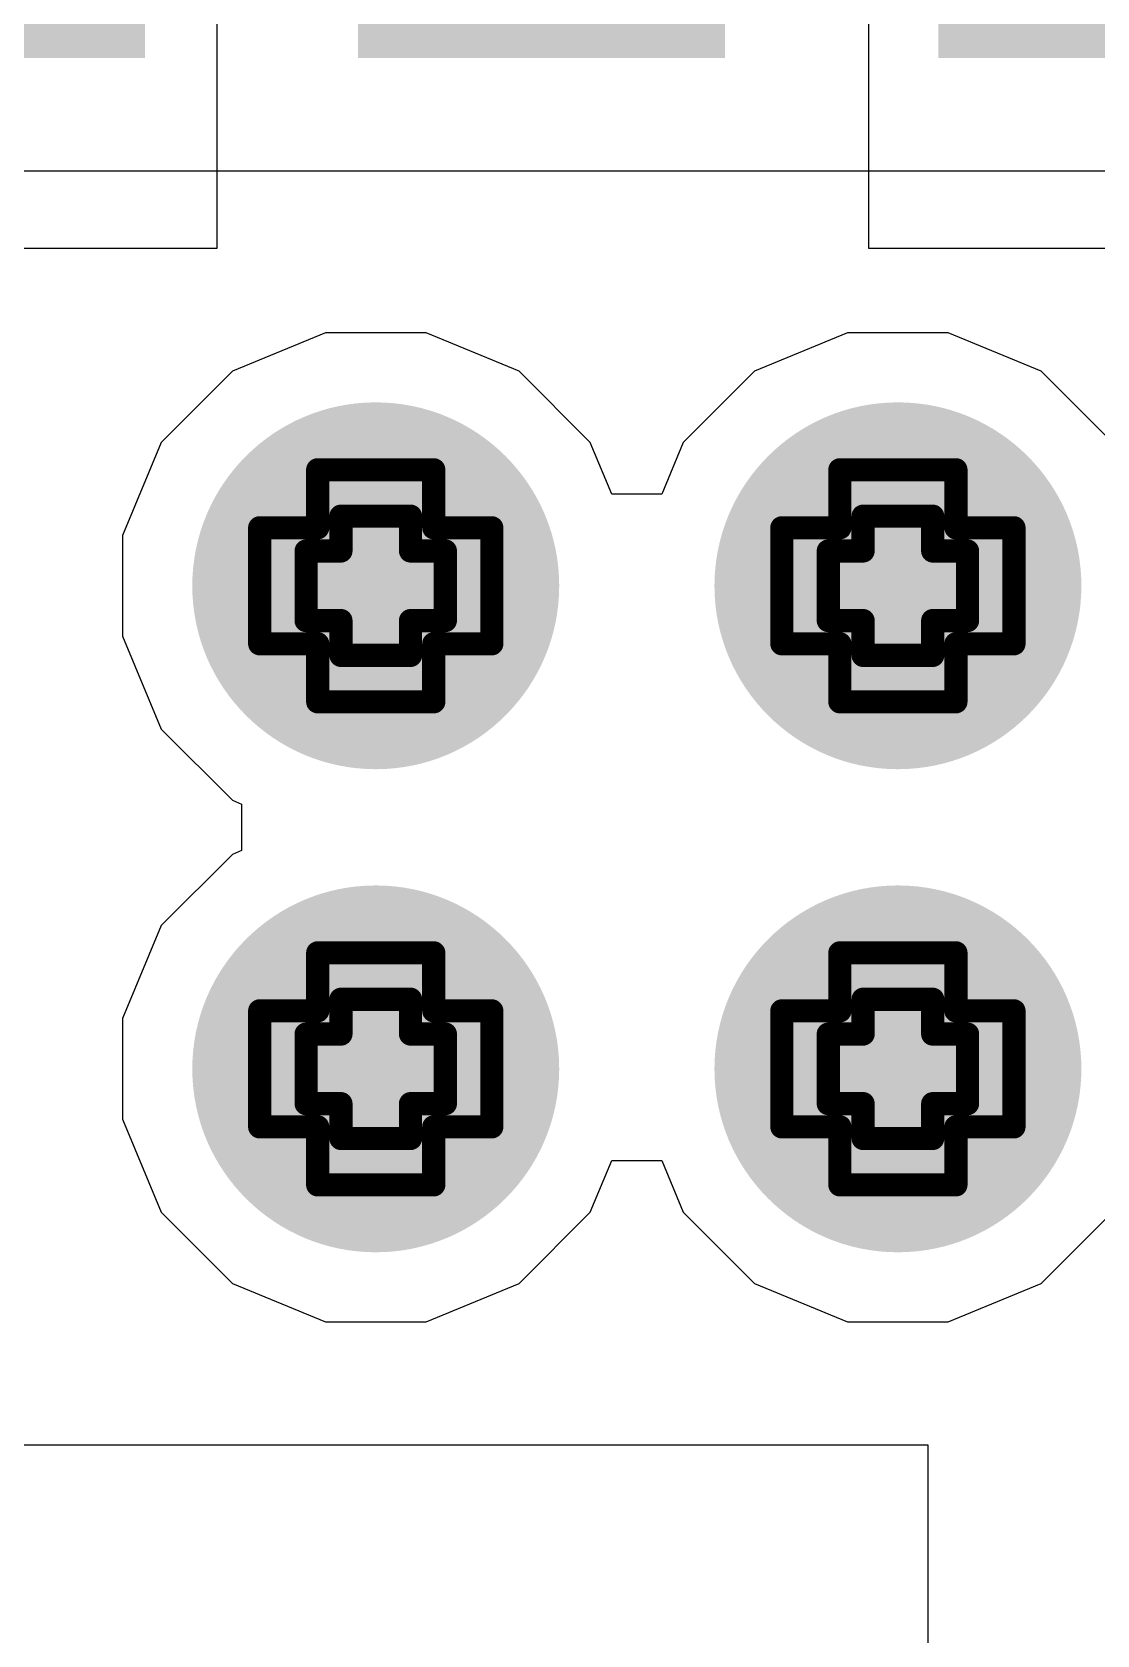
# Model space of a CAD drawing. Header units: inches. Extents: x -4 to 5258, y -4 to 5281.
# Drawn here: x 97.057 to 99.388, y 15.231 to 18.74 of the extents above; entities that cross this region are included whole.
import ezdxf

# ---------------------------------------------------------------- set-up
doc = ezdxf.new("R2010")
doc.units = ezdxf.units.IN
for name, color, linetype in [('Bottom Layer', 5, 'Continuous'), ('Bottom Solder', 6, 'Continuous'), ('Drill Drawing', 1, 'Continuous'), ('Layer 1', 16, 'Continuous'), ('Layer 2', 76, 'Continuous'), ('Top Layer', 1, 'Continuous'), ('Top Solder', 216, 'Continuous'), ('Via Holes', 16, 'Continuous')]:
    doc.layers.add(name, color=color, linetype=linetype)

# ---------------------------------------------------------------- blocks, each defined once
blk = doc.blocks.new('SOIC_8_20')
at = {"layer": 'Top Solder'}
for points in [[(-1.8234, 1.0366), (-1.8234, 0.2334), (-3.5766, 0.2334), (-3.5766, 1.0366)], [(-1.8234, -0.2334), (-1.8234, -1.0366), (-3.5766, -1.0366), (-3.5766, -0.2334)], [(-1.8234, -1.5034), (-1.8234, -2.3066), (-3.5766, -2.3066), (-3.5766, -1.5034)]]:
    blk.add_hatch(color=216, dxfattribs=at).paths.add_polyline_path(points)

msp = doc.modelspace()

# ---------------------------------------------------------------- hatches: boundary and pattern name
at = {"layer": 'Bottom Layer'}
h = msp.add_hatch(color=5, dxfattribs=at)
edge = h.paths.add_edge_path()
edge.add_arc((97.8094, 17.5277), 0.3, 0, 360)
h = msp.add_hatch(color=5, dxfattribs=at)
edge = h.paths.add_edge_path()
edge.add_arc((98.9524, 17.5277), 0.3, 0, 360)
h = msp.add_hatch(color=5, dxfattribs=at)
edge = h.paths.add_edge_path()
edge.add_arc((97.8094, 16.47), 0.3, 0, 360)
h = msp.add_hatch(color=5, dxfattribs=at)
edge = h.paths.add_edge_path()
edge.add_arc((98.9524, 16.47), 0.3, 0, 360)
at = {"layer": 'Bottom Solder'}
h = msp.add_hatch(color=6, dxfattribs=at)
edge = h.paths.add_edge_path()
edge.add_arc((97.8094, 17.5277), 0.4016, 0, 360)
h = msp.add_hatch(color=6, dxfattribs=at)
edge = h.paths.add_edge_path()
edge.add_arc((98.9524, 17.5277), 0.4016, 0, 360)
h = msp.add_hatch(color=6, dxfattribs=at)
edge = h.paths.add_edge_path()
edge.add_arc((97.8094, 16.47), 0.4016, 0, 360)
h = msp.add_hatch(color=6, dxfattribs=at)
edge = h.paths.add_edge_path()
edge.add_arc((98.9524, 16.47), 0.4016, 0, 360)
at = {"layer": 'Layer 1'}
h = msp.add_hatch(color=16, dxfattribs=at)
edge = h.paths.add_edge_path()
edge.add_arc((97.8094, 17.5277), 0.3, 0, 360)
h = msp.add_hatch(color=16, dxfattribs=at)
edge = h.paths.add_edge_path()
edge.add_arc((98.9524, 17.5277), 0.3, 0, 360)
h = msp.add_hatch(color=16, dxfattribs=at)
edge = h.paths.add_edge_path()
edge.add_arc((97.8094, 16.47), 0.3, 0, 360)
h = msp.add_hatch(color=16, dxfattribs=at)
edge = h.paths.add_edge_path()
edge.add_arc((98.9524, 16.47), 0.3, 0, 360)
at = {"layer": 'Layer 2'}
h = msp.add_hatch(color=76, dxfattribs=at)
edge = h.paths.add_edge_path()
edge.add_arc((97.8094, 17.5277), 0.3, 0, 360)
h = msp.add_hatch(color=76, dxfattribs=at)
edge = h.paths.add_edge_path()
edge.add_arc((98.9524, 17.5277), 0.3, 0, 360)
h = msp.add_hatch(color=76, dxfattribs=at)
edge = h.paths.add_edge_path()
edge.add_arc((97.8094, 16.47), 0.3, 0, 360)
h = msp.add_hatch(color=76, dxfattribs=at)
edge = h.paths.add_edge_path()
edge.add_arc((98.9524, 16.47), 0.3, 0, 360)
at = {"layer": 'Top Layer'}
h = msp.add_hatch(color=1, dxfattribs=at)
edge = h.paths.add_edge_path()
edge.add_arc((97.8094, 17.5277), 0.3, 0, 360)
h = msp.add_hatch(color=1, dxfattribs=at)
edge = h.paths.add_edge_path()
edge.add_arc((98.9524, 17.5277), 0.3, 0, 360)
h = msp.add_hatch(color=1, dxfattribs=at)
edge = h.paths.add_edge_path()
edge.add_arc((97.8094, 16.47), 0.3, 0, 360)
h = msp.add_hatch(color=1, dxfattribs=at)
edge = h.paths.add_edge_path()
edge.add_arc((98.9524, 16.47), 0.3, 0, 360)
at = {"layer": 'Top Solder'}
h = msp.add_hatch(color=216, dxfattribs=at)
edge = h.paths.add_edge_path()
edge.add_arc((97.8094, 17.5277), 0.4016, 0, 360)
h = msp.add_hatch(color=216, dxfattribs=at)
edge = h.paths.add_edge_path()
edge.add_arc((98.9524, 17.5277), 0.4016, 0, 360)
h = msp.add_hatch(color=216, dxfattribs=at)
edge = h.paths.add_edge_path()
edge.add_arc((97.8094, 16.47), 0.4016, 0, 360)
h = msp.add_hatch(color=216, dxfattribs=at)
edge = h.paths.add_edge_path()
edge.add_arc((98.9524, 16.47), 0.4016, 0, 360)
at = {"layer": 'Via Holes'}
h = msp.add_hatch(color=7, dxfattribs=at)
edge = h.paths.add_edge_path()
edge.add_arc((97.8094, 17.5277), 0.15, 0, 360)
h = msp.add_hatch(color=7, dxfattribs=at)
edge = h.paths.add_edge_path()
edge.add_arc((98.9524, 17.5277), 0.15, 0, 360)
h = msp.add_hatch(color=7, dxfattribs=at)
edge = h.paths.add_edge_path()
edge.add_arc((97.8094, 16.47), 0.15, 0, 360)
h = msp.add_hatch(color=7, dxfattribs=at)
edge = h.paths.add_edge_path()
edge.add_arc((98.9524, 16.47), 0.15, 0, 360)

# ---------------------------------------------------------------- linework, layer by layer
at = {"layer": 'Bottom Layer'}
for p, q in [((97.6992, 18.0817), (97.4955, 17.9973)), ((97.9196, 18.0817), (97.6992, 18.0817)), ((98.1232, 17.9973), (97.9196, 18.0817)), ((98.8422, 18.0817), (98.6385, 17.9973)), ((99.0626, 18.0817), (98.8422, 18.0817)), ((99.2662, 17.9973), (99.0626, 18.0817)), ((97.4955, 17.9973), (97.3397, 17.8415)), ((98.279, 17.8415), (98.1232, 17.9973)), ((98.6385, 17.9973), (98.4827, 17.8415)), ((99.422, 17.8415), (99.2662, 17.9973)), ((97.3397, 17.8415), (97.2554, 17.6379)), ((98.3259, 17.7284), (98.279, 17.8415)), ((98.4827, 17.8415), (98.4358, 17.7284)), ((98.4358, 17.7284), (98.3259, 17.7284)), ((97.2554, 17.6379), (97.2554, 17.4175)), ((97.2554, 17.4175), (97.3397, 17.2139)), ((97.3397, 17.2139), (97.4955, 17.058)), ((97.4955, 17.058), (97.5158, 17.0496)), ((97.5158, 17.0496), (97.5158, 16.948)), ((97.4955, 16.9397), (97.3397, 16.7838)), ((97.5158, 16.948), (97.4955, 16.9397)), ((97.3397, 16.7838), (97.2554, 16.5802)), ((97.2554, 16.5802), (97.2554, 16.3598)), ((97.2554, 16.3598), (97.3397, 16.1562)), ((98.279, 16.1562), (98.3259, 16.2693)), ((98.3259, 16.2693), (98.4358, 16.2693)), ((98.4358, 16.2693), (98.4827, 16.1562)), ((97.3397, 16.1562), (97.4955, 16.0003)), ((98.1232, 16.0003), (98.279, 16.1562)), ((98.4827, 16.1562), (98.6385, 16.0003)), ((99.2662, 16.0003), (99.422, 16.1562)), ((97.4955, 16.0003), (97.6992, 15.916)), ((97.9196, 15.916), (98.1232, 16.0003)), ((98.6385, 16.0003), (98.8422, 15.916)), ((99.0626, 15.916), (99.2662, 16.0003)), ((97.6992, 15.916), (97.9196, 15.916)), ((98.8422, 15.916), (99.0626, 15.916))]:
    msp.add_line(p, q, dxfattribs=at)
at = {"layer": 'Drill Drawing'}
for points in [[(97.6824, 17.6547, 0.0508, 0.0508, 0), (97.6824, 17.7817, 0.0508, 0.0508, 0)], [(97.6824, 17.7817, 0.0508, 0.0508, 0), (97.9364, 17.7817, 0.0508, 0.0508, 0)], [(97.9364, 17.6547, 0.0508, 0.0508, 0), (97.9364, 17.7817, 0.0508, 0.0508, 0)], [(98.8254, 17.6547, 0.0508, 0.0508, 0), (98.8254, 17.7817, 0.0508, 0.0508, 0)], [(98.8254, 17.7817, 0.0508, 0.0508, 0), (99.0794, 17.7817, 0.0508, 0.0508, 0)], [(99.0794, 17.6547, 0.0508, 0.0508, 0), (99.0794, 17.7817, 0.0508, 0.0508, 0)], [(97.7332, 17.6039, 0.0508, 0.0508, 0), (97.7332, 17.6801, 0.0508, 0.0508, 0)], [(97.7332, 17.6801, 0.0508, 0.0508, 0), (97.8856, 17.6801, 0.0508, 0.0508, 0)], [(97.8856, 17.6039, 0.0508, 0.0508, 0), (97.8856, 17.6801, 0.0508, 0.0508, 0)], [(98.8762, 17.6039, 0.0508, 0.0508, 0), (98.8762, 17.6801, 0.0508, 0.0508, 0)], [(98.8762, 17.6801, 0.0508, 0.0508, 0), (99.0286, 17.6801, 0.0508, 0.0508, 0)], [(99.0286, 17.6039, 0.0508, 0.0508, 0), (99.0286, 17.6801, 0.0508, 0.0508, 0)], [(97.5554, 17.4007, 0.0508, 0.0508, 0), (97.5554, 17.6547, 0.0508, 0.0508, 0)], [(97.5554, 17.6547, 0.0508, 0.0508, 0), (97.6824, 17.6547, 0.0508, 0.0508, 0)], [(97.9364, 17.6547, 0.0508, 0.0508, 0), (98.0634, 17.6547, 0.0508, 0.0508, 0)], [(98.0634, 17.4007, 0.0508, 0.0508, 0), (98.0634, 17.6547, 0.0508, 0.0508, 0)], [(98.6984, 17.4007, 0.0508, 0.0508, 0), (98.6984, 17.6547, 0.0508, 0.0508, 0)], [(98.6984, 17.6547, 0.0508, 0.0508, 0), (98.8254, 17.6547, 0.0508, 0.0508, 0)], [(99.0794, 17.6547, 0.0508, 0.0508, 0), (99.2064, 17.6547, 0.0508, 0.0508, 0)], [(99.2064, 17.4007, 0.0508, 0.0508, 0), (99.2064, 17.6547, 0.0508, 0.0508, 0)], [(97.657, 17.4515, 0.0508, 0.0508, 0), (97.657, 17.6039, 0.0508, 0.0508, 0)], [(97.657, 17.6039, 0.0508, 0.0508, 0), (97.7332, 17.6039, 0.0508, 0.0508, 0)], [(97.8856, 17.6039, 0.0508, 0.0508, 0), (97.9618, 17.6039, 0.0508, 0.0508, 0)], [(97.9618, 17.4515, 0.0508, 0.0508, 0), (97.9618, 17.6039, 0.0508, 0.0508, 0)], [(98.8, 17.4515, 0.0508, 0.0508, 0), (98.8, 17.6039, 0.0508, 0.0508, 0)], [(98.8, 17.6039, 0.0508, 0.0508, 0), (98.8762, 17.6039, 0.0508, 0.0508, 0)], [(99.0286, 17.6039, 0.0508, 0.0508, 0), (99.1048, 17.6039, 0.0508, 0.0508, 0)], [(99.1048, 17.4515, 0.0508, 0.0508, 0), (99.1048, 17.6039, 0.0508, 0.0508, 0)], [(97.657, 17.4515, 0.0508, 0.0508, 0), (97.7332, 17.4515, 0.0508, 0.0508, 0)], [(97.7332, 17.3753, 0.0508, 0.0508, 0), (97.7332, 17.4515, 0.0508, 0.0508, 0)], [(97.8856, 17.4515, 0.0508, 0.0508, 0), (97.9618, 17.4515, 0.0508, 0.0508, 0)], [(97.8856, 17.3753, 0.0508, 0.0508, 0), (97.8856, 17.4515, 0.0508, 0.0508, 0)], [(98.8, 17.4515, 0.0508, 0.0508, 0), (98.8762, 17.4515, 0.0508, 0.0508, 0)], [(98.8762, 17.3753, 0.0508, 0.0508, 0), (98.8762, 17.4515, 0.0508, 0.0508, 0)], [(99.0286, 17.4515, 0.0508, 0.0508, 0), (99.1048, 17.4515, 0.0508, 0.0508, 0)], [(99.0286, 17.3753, 0.0508, 0.0508, 0), (99.0286, 17.4515, 0.0508, 0.0508, 0)], [(97.5554, 17.4007, 0.0508, 0.0508, 0), (97.6824, 17.4007, 0.0508, 0.0508, 0)], [(97.6824, 17.2737, 0.0508, 0.0508, 0), (97.6824, 17.4007, 0.0508, 0.0508, 0)], [(97.9364, 17.4007, 0.0508, 0.0508, 0), (98.0634, 17.4007, 0.0508, 0.0508, 0)], [(97.9364, 17.2737, 0.0508, 0.0508, 0), (97.9364, 17.4007, 0.0508, 0.0508, 0)], [(98.6984, 17.4007, 0.0508, 0.0508, 0), (98.8254, 17.4007, 0.0508, 0.0508, 0)], [(98.8254, 17.2737, 0.0508, 0.0508, 0), (98.8254, 17.4007, 0.0508, 0.0508, 0)], [(99.0794, 17.4007, 0.0508, 0.0508, 0), (99.2064, 17.4007, 0.0508, 0.0508, 0)], [(99.0794, 17.2737, 0.0508, 0.0508, 0), (99.0794, 17.4007, 0.0508, 0.0508, 0)], [(97.7332, 17.3753, 0.0508, 0.0508, 0), (97.8856, 17.3753, 0.0508, 0.0508, 0)], [(98.8762, 17.3753, 0.0508, 0.0508, 0), (99.0286, 17.3753, 0.0508, 0.0508, 0)], [(97.6824, 17.2737, 0.0508, 0.0508, 0), (97.9364, 17.2737, 0.0508, 0.0508, 0)], [(98.8254, 17.2737, 0.0508, 0.0508, 0), (99.0794, 17.2737, 0.0508, 0.0508, 0)], [(97.6824, 16.597, 0.0508, 0.0508, 0), (97.6824, 16.724, 0.0508, 0.0508, 0)], [(97.6824, 16.724, 0.0508, 0.0508, 0), (97.9364, 16.724, 0.0508, 0.0508, 0)], [(97.9364, 16.597, 0.0508, 0.0508, 0), (97.9364, 16.724, 0.0508, 0.0508, 0)], [(98.8254, 16.597, 0.0508, 0.0508, 0), (98.8254, 16.724, 0.0508, 0.0508, 0)], [(98.8254, 16.724, 0.0508, 0.0508, 0), (99.0794, 16.724, 0.0508, 0.0508, 0)], [(99.0794, 16.597, 0.0508, 0.0508, 0), (99.0794, 16.724, 0.0508, 0.0508, 0)], [(97.7332, 16.5462, 0.0508, 0.0508, 0), (97.7332, 16.6224, 0.0508, 0.0508, 0)], [(97.7332, 16.6224, 0.0508, 0.0508, 0), (97.8856, 16.6224, 0.0508, 0.0508, 0)], [(97.8856, 16.5462, 0.0508, 0.0508, 0), (97.8856, 16.6224, 0.0508, 0.0508, 0)], [(98.8762, 16.5462, 0.0508, 0.0508, 0), (98.8762, 16.6224, 0.0508, 0.0508, 0)], [(98.8762, 16.6224, 0.0508, 0.0508, 0), (99.0286, 16.6224, 0.0508, 0.0508, 0)], [(99.0286, 16.5462, 0.0508, 0.0508, 0), (99.0286, 16.6224, 0.0508, 0.0508, 0)], [(97.5554, 16.343, 0.0508, 0.0508, 0), (97.5554, 16.597, 0.0508, 0.0508, 0)], [(97.5554, 16.597, 0.0508, 0.0508, 0), (97.6824, 16.597, 0.0508, 0.0508, 0)], [(97.9364, 16.597, 0.0508, 0.0508, 0), (98.0634, 16.597, 0.0508, 0.0508, 0)], [(98.0634, 16.343, 0.0508, 0.0508, 0), (98.0634, 16.597, 0.0508, 0.0508, 0)], [(98.6984, 16.343, 0.0508, 0.0508, 0), (98.6984, 16.597, 0.0508, 0.0508, 0)], [(98.6984, 16.597, 0.0508, 0.0508, 0), (98.8254, 16.597, 0.0508, 0.0508, 0)], [(99.0794, 16.597, 0.0508, 0.0508, 0), (99.2064, 16.597, 0.0508, 0.0508, 0)], [(99.2064, 16.343, 0.0508, 0.0508, 0), (99.2064, 16.597, 0.0508, 0.0508, 0)], [(97.657, 16.3938, 0.0508, 0.0508, 0), (97.657, 16.5462, 0.0508, 0.0508, 0)], [(97.657, 16.5462, 0.0508, 0.0508, 0), (97.7332, 16.5462, 0.0508, 0.0508, 0)], [(97.8856, 16.5462, 0.0508, 0.0508, 0), (97.9618, 16.5462, 0.0508, 0.0508, 0)], [(97.9618, 16.3938, 0.0508, 0.0508, 0), (97.9618, 16.5462, 0.0508, 0.0508, 0)], [(98.8, 16.3938, 0.0508, 0.0508, 0), (98.8, 16.5462, 0.0508, 0.0508, 0)], [(98.8, 16.5462, 0.0508, 0.0508, 0), (98.8762, 16.5462, 0.0508, 0.0508, 0)], [(99.0286, 16.5462, 0.0508, 0.0508, 0), (99.1048, 16.5462, 0.0508, 0.0508, 0)], [(99.1048, 16.3938, 0.0508, 0.0508, 0), (99.1048, 16.5462, 0.0508, 0.0508, 0)], [(97.657, 16.3938, 0.0508, 0.0508, 0), (97.7332, 16.3938, 0.0508, 0.0508, 0)], [(97.7332, 16.3176, 0.0508, 0.0508, 0), (97.7332, 16.3938, 0.0508, 0.0508, 0)], [(97.8856, 16.3938, 0.0508, 0.0508, 0), (97.9618, 16.3938, 0.0508, 0.0508, 0)], [(97.8856, 16.3176, 0.0508, 0.0508, 0), (97.8856, 16.3938, 0.0508, 0.0508, 0)], [(98.8, 16.3938, 0.0508, 0.0508, 0), (98.8762, 16.3938, 0.0508, 0.0508, 0)], [(98.8762, 16.3176, 0.0508, 0.0508, 0), (98.8762, 16.3938, 0.0508, 0.0508, 0)], [(99.0286, 16.3938, 0.0508, 0.0508, 0), (99.1048, 16.3938, 0.0508, 0.0508, 0)], [(99.0286, 16.3176, 0.0508, 0.0508, 0), (99.0286, 16.3938, 0.0508, 0.0508, 0)], [(97.5554, 16.343, 0.0508, 0.0508, 0), (97.6824, 16.343, 0.0508, 0.0508, 0)], [(97.6824, 16.216, 0.0508, 0.0508, 0), (97.6824, 16.343, 0.0508, 0.0508, 0)], [(97.9364, 16.343, 0.0508, 0.0508, 0), (98.0634, 16.343, 0.0508, 0.0508, 0)], [(97.9364, 16.216, 0.0508, 0.0508, 0), (97.9364, 16.343, 0.0508, 0.0508, 0)], [(98.6984, 16.343, 0.0508, 0.0508, 0), (98.8254, 16.343, 0.0508, 0.0508, 0)], [(98.8254, 16.216, 0.0508, 0.0508, 0), (98.8254, 16.343, 0.0508, 0.0508, 0)], [(99.0794, 16.343, 0.0508, 0.0508, 0), (99.2064, 16.343, 0.0508, 0.0508, 0)], [(99.0794, 16.216, 0.0508, 0.0508, 0), (99.0794, 16.343, 0.0508, 0.0508, 0)], [(97.7332, 16.3176, 0.0508, 0.0508, 0), (97.8856, 16.3176, 0.0508, 0.0508, 0)], [(98.8762, 16.3176, 0.0508, 0.0508, 0), (99.0286, 16.3176, 0.0508, 0.0508, 0)], [(97.6824, 16.216, 0.0508, 0.0508, 0), (97.9364, 16.216, 0.0508, 0.0508, 0)], [(98.8254, 16.216, 0.0508, 0.0508, 0), (99.0794, 16.216, 0.0508, 0.0508, 0)]]:
    msp.add_lwpolyline(points, format="xyseb", dxfattribs=at)
for points in [[(97.6697, 17.7817, 0.0254, 0.0254, 1), (97.6951, 17.7817, 0.0254, 0.0254, 1)], [(97.6697, 17.7817, 0.0254, 0.0254, 1), (97.6951, 17.7817, 0.0254, 0.0254, 1)], [(97.9237, 17.7817, 0.0254, 0.0254, 1), (97.9491, 17.7817, 0.0254, 0.0254, 1)], [(97.9237, 17.7817, 0.0254, 0.0254, 1), (97.9491, 17.7817, 0.0254, 0.0254, 1)], [(98.8127, 17.7817, 0.0254, 0.0254, 1), (98.8381, 17.7817, 0.0254, 0.0254, 1)], [(98.8127, 17.7817, 0.0254, 0.0254, 1), (98.8381, 17.7817, 0.0254, 0.0254, 1)], [(99.0667, 17.7817, 0.0254, 0.0254, 1), (99.0921, 17.7817, 0.0254, 0.0254, 1)], [(99.0667, 17.7817, 0.0254, 0.0254, 1), (99.0921, 17.7817, 0.0254, 0.0254, 1)], [(97.7205, 17.6801, 0.0254, 0.0254, 1), (97.7459, 17.6801, 0.0254, 0.0254, 1)], [(97.7205, 17.6801, 0.0254, 0.0254, 1), (97.7459, 17.6801, 0.0254, 0.0254, 1)], [(97.8729, 17.6801, 0.0254, 0.0254, 1), (97.8983, 17.6801, 0.0254, 0.0254, 1)], [(97.8729, 17.6801, 0.0254, 0.0254, 1), (97.8983, 17.6801, 0.0254, 0.0254, 1)], [(98.8635, 17.6801, 0.0254, 0.0254, 1), (98.8889, 17.6801, 0.0254, 0.0254, 1)], [(98.8635, 17.6801, 0.0254, 0.0254, 1), (98.8889, 17.6801, 0.0254, 0.0254, 1)], [(99.0159, 17.6801, 0.0254, 0.0254, 1), (99.0413, 17.6801, 0.0254, 0.0254, 1)], [(99.0159, 17.6801, 0.0254, 0.0254, 1), (99.0413, 17.6801, 0.0254, 0.0254, 1)], [(97.5427, 17.6547, 0.0254, 0.0254, 1), (97.5681, 17.6547, 0.0254, 0.0254, 1)], [(97.5427, 17.6547, 0.0254, 0.0254, 1), (97.5681, 17.6547, 0.0254, 0.0254, 1)], [(97.6697, 17.6547, 0.0254, 0.0254, 1), (97.6951, 17.6547, 0.0254, 0.0254, 1)], [(97.6697, 17.6547, 0.0254, 0.0254, 1), (97.6951, 17.6547, 0.0254, 0.0254, 1)], [(97.9237, 17.6547, 0.0254, 0.0254, 1), (97.9491, 17.6547, 0.0254, 0.0254, 1)], [(97.9237, 17.6547, 0.0254, 0.0254, 1), (97.9491, 17.6547, 0.0254, 0.0254, 1)], [(98.0507, 17.6547, 0.0254, 0.0254, 1), (98.0761, 17.6547, 0.0254, 0.0254, 1)], [(98.0507, 17.6547, 0.0254, 0.0254, 1), (98.0761, 17.6547, 0.0254, 0.0254, 1)], [(98.6857, 17.6547, 0.0254, 0.0254, 1), (98.7111, 17.6547, 0.0254, 0.0254, 1)], [(98.6857, 17.6547, 0.0254, 0.0254, 1), (98.7111, 17.6547, 0.0254, 0.0254, 1)], [(98.8127, 17.6547, 0.0254, 0.0254, 1), (98.8381, 17.6547, 0.0254, 0.0254, 1)], [(98.8127, 17.6547, 0.0254, 0.0254, 1), (98.8381, 17.6547, 0.0254, 0.0254, 1)], [(99.0667, 17.6547, 0.0254, 0.0254, 1), (99.0921, 17.6547, 0.0254, 0.0254, 1)], [(99.0667, 17.6547, 0.0254, 0.0254, 1), (99.0921, 17.6547, 0.0254, 0.0254, 1)], [(99.1937, 17.6547, 0.0254, 0.0254, 1), (99.2191, 17.6547, 0.0254, 0.0254, 1)], [(99.1937, 17.6547, 0.0254, 0.0254, 1), (99.2191, 17.6547, 0.0254, 0.0254, 1)], [(97.6443, 17.6039, 0.0254, 0.0254, 1), (97.6697, 17.6039, 0.0254, 0.0254, 1)], [(97.6443, 17.6039, 0.0254, 0.0254, 1), (97.6697, 17.6039, 0.0254, 0.0254, 1)], [(97.7205, 17.6039, 0.0254, 0.0254, 1), (97.7459, 17.6039, 0.0254, 0.0254, 1)], [(97.7205, 17.6039, 0.0254, 0.0254, 1), (97.7459, 17.6039, 0.0254, 0.0254, 1)], [(97.8729, 17.6039, 0.0254, 0.0254, 1), (97.8983, 17.6039, 0.0254, 0.0254, 1)], [(97.8729, 17.6039, 0.0254, 0.0254, 1), (97.8983, 17.6039, 0.0254, 0.0254, 1)], [(97.9491, 17.6039, 0.0254, 0.0254, 1), (97.9745, 17.6039, 0.0254, 0.0254, 1)], [(97.9491, 17.6039, 0.0254, 0.0254, 1), (97.9745, 17.6039, 0.0254, 0.0254, 1)], [(98.7873, 17.6039, 0.0254, 0.0254, 1), (98.8127, 17.6039, 0.0254, 0.0254, 1)], [(98.7873, 17.6039, 0.0254, 0.0254, 1), (98.8127, 17.6039, 0.0254, 0.0254, 1)], [(98.8635, 17.6039, 0.0254, 0.0254, 1), (98.8889, 17.6039, 0.0254, 0.0254, 1)], [(98.8635, 17.6039, 0.0254, 0.0254, 1), (98.8889, 17.6039, 0.0254, 0.0254, 1)], [(99.0159, 17.6039, 0.0254, 0.0254, 1), (99.0413, 17.6039, 0.0254, 0.0254, 1)], [(99.0159, 17.6039, 0.0254, 0.0254, 1), (99.0413, 17.6039, 0.0254, 0.0254, 1)], [(99.0921, 17.6039, 0.0254, 0.0254, 1), (99.1175, 17.6039, 0.0254, 0.0254, 1)], [(99.0921, 17.6039, 0.0254, 0.0254, 1), (99.1175, 17.6039, 0.0254, 0.0254, 1)], [(97.6443, 17.4515, 0.0254, 0.0254, 1), (97.6697, 17.4515, 0.0254, 0.0254, 1)], [(97.6443, 17.4515, 0.0254, 0.0254, 1), (97.6697, 17.4515, 0.0254, 0.0254, 1)], [(97.7205, 17.4515, 0.0254, 0.0254, 1), (97.7459, 17.4515, 0.0254, 0.0254, 1)], [(97.7205, 17.4515, 0.0254, 0.0254, 1), (97.7459, 17.4515, 0.0254, 0.0254, 1)], [(97.8729, 17.4515, 0.0254, 0.0254, 1), (97.8983, 17.4515, 0.0254, 0.0254, 1)], [(97.8729, 17.4515, 0.0254, 0.0254, 1), (97.8983, 17.4515, 0.0254, 0.0254, 1)], [(97.9491, 17.4515, 0.0254, 0.0254, 1), (97.9745, 17.4515, 0.0254, 0.0254, 1)], [(97.9491, 17.4515, 0.0254, 0.0254, 1), (97.9745, 17.4515, 0.0254, 0.0254, 1)], [(98.7873, 17.4515, 0.0254, 0.0254, 1), (98.8127, 17.4515, 0.0254, 0.0254, 1)], [(98.7873, 17.4515, 0.0254, 0.0254, 1), (98.8127, 17.4515, 0.0254, 0.0254, 1)], [(98.8635, 17.4515, 0.0254, 0.0254, 1), (98.8889, 17.4515, 0.0254, 0.0254, 1)], [(98.8635, 17.4515, 0.0254, 0.0254, 1), (98.8889, 17.4515, 0.0254, 0.0254, 1)], [(99.0159, 17.4515, 0.0254, 0.0254, 1), (99.0413, 17.4515, 0.0254, 0.0254, 1)], [(99.0159, 17.4515, 0.0254, 0.0254, 1), (99.0413, 17.4515, 0.0254, 0.0254, 1)], [(99.0921, 17.4515, 0.0254, 0.0254, 1), (99.1175, 17.4515, 0.0254, 0.0254, 1)], [(99.0921, 17.4515, 0.0254, 0.0254, 1), (99.1175, 17.4515, 0.0254, 0.0254, 1)], [(97.5427, 17.4007, 0.0254, 0.0254, 1), (97.5681, 17.4007, 0.0254, 0.0254, 1)], [(97.5427, 17.4007, 0.0254, 0.0254, 1), (97.5681, 17.4007, 0.0254, 0.0254, 1)], [(97.6697, 17.4007, 0.0254, 0.0254, 1), (97.6951, 17.4007, 0.0254, 0.0254, 1)], [(97.6697, 17.4007, 0.0254, 0.0254, 1), (97.6951, 17.4007, 0.0254, 0.0254, 1)], [(97.9237, 17.4007, 0.0254, 0.0254, 1), (97.9491, 17.4007, 0.0254, 0.0254, 1)], [(97.9237, 17.4007, 0.0254, 0.0254, 1), (97.9491, 17.4007, 0.0254, 0.0254, 1)], [(98.0507, 17.4007, 0.0254, 0.0254, 1), (98.0761, 17.4007, 0.0254, 0.0254, 1)], [(98.0507, 17.4007, 0.0254, 0.0254, 1), (98.0761, 17.4007, 0.0254, 0.0254, 1)], [(98.6857, 17.4007, 0.0254, 0.0254, 1), (98.7111, 17.4007, 0.0254, 0.0254, 1)], [(98.6857, 17.4007, 0.0254, 0.0254, 1), (98.7111, 17.4007, 0.0254, 0.0254, 1)], [(98.8127, 17.4007, 0.0254, 0.0254, 1), (98.8381, 17.4007, 0.0254, 0.0254, 1)], [(98.8127, 17.4007, 0.0254, 0.0254, 1), (98.8381, 17.4007, 0.0254, 0.0254, 1)], [(99.0667, 17.4007, 0.0254, 0.0254, 1), (99.0921, 17.4007, 0.0254, 0.0254, 1)], [(99.0667, 17.4007, 0.0254, 0.0254, 1), (99.0921, 17.4007, 0.0254, 0.0254, 1)], [(99.1937, 17.4007, 0.0254, 0.0254, 1), (99.2191, 17.4007, 0.0254, 0.0254, 1)], [(99.1937, 17.4007, 0.0254, 0.0254, 1), (99.2191, 17.4007, 0.0254, 0.0254, 1)], [(97.7205, 17.3753, 0.0254, 0.0254, 1), (97.7459, 17.3753, 0.0254, 0.0254, 1)], [(97.7205, 17.3753, 0.0254, 0.0254, 1), (97.7459, 17.3753, 0.0254, 0.0254, 1)], [(97.8729, 17.3753, 0.0254, 0.0254, 1), (97.8983, 17.3753, 0.0254, 0.0254, 1)], [(97.8729, 17.3753, 0.0254, 0.0254, 1), (97.8983, 17.3753, 0.0254, 0.0254, 1)], [(98.8635, 17.3753, 0.0254, 0.0254, 1), (98.8889, 17.3753, 0.0254, 0.0254, 1)], [(98.8635, 17.3753, 0.0254, 0.0254, 1), (98.8889, 17.3753, 0.0254, 0.0254, 1)], [(99.0159, 17.3753, 0.0254, 0.0254, 1), (99.0413, 17.3753, 0.0254, 0.0254, 1)], [(99.0159, 17.3753, 0.0254, 0.0254, 1), (99.0413, 17.3753, 0.0254, 0.0254, 1)], [(97.6697, 17.2737, 0.0254, 0.0254, 1), (97.6951, 17.2737, 0.0254, 0.0254, 1)], [(97.6697, 17.2737, 0.0254, 0.0254, 1), (97.6951, 17.2737, 0.0254, 0.0254, 1)], [(97.9237, 17.2737, 0.0254, 0.0254, 1), (97.9491, 17.2737, 0.0254, 0.0254, 1)], [(97.9237, 17.2737, 0.0254, 0.0254, 1), (97.9491, 17.2737, 0.0254, 0.0254, 1)], [(98.8127, 17.2737, 0.0254, 0.0254, 1), (98.8381, 17.2737, 0.0254, 0.0254, 1)], [(98.8127, 17.2737, 0.0254, 0.0254, 1), (98.8381, 17.2737, 0.0254, 0.0254, 1)], [(99.0667, 17.2737, 0.0254, 0.0254, 1), (99.0921, 17.2737, 0.0254, 0.0254, 1)], [(99.0667, 17.2737, 0.0254, 0.0254, 1), (99.0921, 17.2737, 0.0254, 0.0254, 1)], [(97.6697, 16.724, 0.0254, 0.0254, 1), (97.6951, 16.724, 0.0254, 0.0254, 1)], [(97.6697, 16.724, 0.0254, 0.0254, 1), (97.6951, 16.724, 0.0254, 0.0254, 1)], [(97.9237, 16.724, 0.0254, 0.0254, 1), (97.9491, 16.724, 0.0254, 0.0254, 1)], [(97.9237, 16.724, 0.0254, 0.0254, 1), (97.9491, 16.724, 0.0254, 0.0254, 1)], [(98.8127, 16.724, 0.0254, 0.0254, 1), (98.8381, 16.724, 0.0254, 0.0254, 1)], [(98.8127, 16.724, 0.0254, 0.0254, 1), (98.8381, 16.724, 0.0254, 0.0254, 1)], [(99.0667, 16.724, 0.0254, 0.0254, 1), (99.0921, 16.724, 0.0254, 0.0254, 1)], [(99.0667, 16.724, 0.0254, 0.0254, 1), (99.0921, 16.724, 0.0254, 0.0254, 1)], [(97.7205, 16.6224, 0.0254, 0.0254, 1), (97.7459, 16.6224, 0.0254, 0.0254, 1)], [(97.7205, 16.6224, 0.0254, 0.0254, 1), (97.7459, 16.6224, 0.0254, 0.0254, 1)], [(97.8729, 16.6224, 0.0254, 0.0254, 1), (97.8983, 16.6224, 0.0254, 0.0254, 1)], [(97.8729, 16.6224, 0.0254, 0.0254, 1), (97.8983, 16.6224, 0.0254, 0.0254, 1)], [(98.8635, 16.6224, 0.0254, 0.0254, 1), (98.8889, 16.6224, 0.0254, 0.0254, 1)], [(98.8635, 16.6224, 0.0254, 0.0254, 1), (98.8889, 16.6224, 0.0254, 0.0254, 1)], [(99.0159, 16.6224, 0.0254, 0.0254, 1), (99.0413, 16.6224, 0.0254, 0.0254, 1)], [(99.0159, 16.6224, 0.0254, 0.0254, 1), (99.0413, 16.6224, 0.0254, 0.0254, 1)], [(97.5427, 16.597, 0.0254, 0.0254, 1), (97.5681, 16.597, 0.0254, 0.0254, 1)], [(97.5427, 16.597, 0.0254, 0.0254, 1), (97.5681, 16.597, 0.0254, 0.0254, 1)], [(97.6697, 16.597, 0.0254, 0.0254, 1), (97.6951, 16.597, 0.0254, 0.0254, 1)], [(97.6697, 16.597, 0.0254, 0.0254, 1), (97.6951, 16.597, 0.0254, 0.0254, 1)], [(97.9237, 16.597, 0.0254, 0.0254, 1), (97.9491, 16.597, 0.0254, 0.0254, 1)], [(97.9237, 16.597, 0.0254, 0.0254, 1), (97.9491, 16.597, 0.0254, 0.0254, 1)], [(98.0507, 16.597, 0.0254, 0.0254, 1), (98.0761, 16.597, 0.0254, 0.0254, 1)], [(98.0507, 16.597, 0.0254, 0.0254, 1), (98.0761, 16.597, 0.0254, 0.0254, 1)], [(98.6857, 16.597, 0.0254, 0.0254, 1), (98.7111, 16.597, 0.0254, 0.0254, 1)], [(98.6857, 16.597, 0.0254, 0.0254, 1), (98.7111, 16.597, 0.0254, 0.0254, 1)], [(98.8127, 16.597, 0.0254, 0.0254, 1), (98.8381, 16.597, 0.0254, 0.0254, 1)], [(98.8127, 16.597, 0.0254, 0.0254, 1), (98.8381, 16.597, 0.0254, 0.0254, 1)], [(99.0667, 16.597, 0.0254, 0.0254, 1), (99.0921, 16.597, 0.0254, 0.0254, 1)], [(99.0667, 16.597, 0.0254, 0.0254, 1), (99.0921, 16.597, 0.0254, 0.0254, 1)], [(99.1937, 16.597, 0.0254, 0.0254, 1), (99.2191, 16.597, 0.0254, 0.0254, 1)], [(99.1937, 16.597, 0.0254, 0.0254, 1), (99.2191, 16.597, 0.0254, 0.0254, 1)], [(97.6443, 16.5462, 0.0254, 0.0254, 1), (97.6697, 16.5462, 0.0254, 0.0254, 1)], [(97.6443, 16.5462, 0.0254, 0.0254, 1), (97.6697, 16.5462, 0.0254, 0.0254, 1)], [(97.7205, 16.5462, 0.0254, 0.0254, 1), (97.7459, 16.5462, 0.0254, 0.0254, 1)], [(97.7205, 16.5462, 0.0254, 0.0254, 1), (97.7459, 16.5462, 0.0254, 0.0254, 1)], [(97.8729, 16.5462, 0.0254, 0.0254, 1), (97.8983, 16.5462, 0.0254, 0.0254, 1)], [(97.8729, 16.5462, 0.0254, 0.0254, 1), (97.8983, 16.5462, 0.0254, 0.0254, 1)], [(97.9491, 16.5462, 0.0254, 0.0254, 1), (97.9745, 16.5462, 0.0254, 0.0254, 1)], [(97.9491, 16.5462, 0.0254, 0.0254, 1), (97.9745, 16.5462, 0.0254, 0.0254, 1)], [(98.7873, 16.5462, 0.0254, 0.0254, 1), (98.8127, 16.5462, 0.0254, 0.0254, 1)], [(98.7873, 16.5462, 0.0254, 0.0254, 1), (98.8127, 16.5462, 0.0254, 0.0254, 1)], [(98.8635, 16.5462, 0.0254, 0.0254, 1), (98.8889, 16.5462, 0.0254, 0.0254, 1)], [(98.8635, 16.5462, 0.0254, 0.0254, 1), (98.8889, 16.5462, 0.0254, 0.0254, 1)], [(99.0159, 16.5462, 0.0254, 0.0254, 1), (99.0413, 16.5462, 0.0254, 0.0254, 1)], [(99.0159, 16.5462, 0.0254, 0.0254, 1), (99.0413, 16.5462, 0.0254, 0.0254, 1)], [(99.0921, 16.5462, 0.0254, 0.0254, 1), (99.1175, 16.5462, 0.0254, 0.0254, 1)], [(99.0921, 16.5462, 0.0254, 0.0254, 1), (99.1175, 16.5462, 0.0254, 0.0254, 1)], [(97.6443, 16.3938, 0.0254, 0.0254, 1), (97.6697, 16.3938, 0.0254, 0.0254, 1)], [(97.6443, 16.3938, 0.0254, 0.0254, 1), (97.6697, 16.3938, 0.0254, 0.0254, 1)], [(97.7205, 16.3938, 0.0254, 0.0254, 1), (97.7459, 16.3938, 0.0254, 0.0254, 1)], [(97.7205, 16.3938, 0.0254, 0.0254, 1), (97.7459, 16.3938, 0.0254, 0.0254, 1)], [(97.8729, 16.3938, 0.0254, 0.0254, 1), (97.8983, 16.3938, 0.0254, 0.0254, 1)], [(97.8729, 16.3938, 0.0254, 0.0254, 1), (97.8983, 16.3938, 0.0254, 0.0254, 1)], [(97.9491, 16.3938, 0.0254, 0.0254, 1), (97.9745, 16.3938, 0.0254, 0.0254, 1)], [(97.9491, 16.3938, 0.0254, 0.0254, 1), (97.9745, 16.3938, 0.0254, 0.0254, 1)], [(98.7873, 16.3938, 0.0254, 0.0254, 1), (98.8127, 16.3938, 0.0254, 0.0254, 1)], [(98.7873, 16.3938, 0.0254, 0.0254, 1), (98.8127, 16.3938, 0.0254, 0.0254, 1)], [(98.8635, 16.3938, 0.0254, 0.0254, 1), (98.8889, 16.3938, 0.0254, 0.0254, 1)], [(98.8635, 16.3938, 0.0254, 0.0254, 1), (98.8889, 16.3938, 0.0254, 0.0254, 1)], [(99.0159, 16.3938, 0.0254, 0.0254, 1), (99.0413, 16.3938, 0.0254, 0.0254, 1)], [(99.0159, 16.3938, 0.0254, 0.0254, 1), (99.0413, 16.3938, 0.0254, 0.0254, 1)], [(99.0921, 16.3938, 0.0254, 0.0254, 1), (99.1175, 16.3938, 0.0254, 0.0254, 1)], [(99.0921, 16.3938, 0.0254, 0.0254, 1), (99.1175, 16.3938, 0.0254, 0.0254, 1)], [(97.5427, 16.343, 0.0254, 0.0254, 1), (97.5681, 16.343, 0.0254, 0.0254, 1)], [(97.5427, 16.343, 0.0254, 0.0254, 1), (97.5681, 16.343, 0.0254, 0.0254, 1)], [(97.6697, 16.343, 0.0254, 0.0254, 1), (97.6951, 16.343, 0.0254, 0.0254, 1)], [(97.6697, 16.343, 0.0254, 0.0254, 1), (97.6951, 16.343, 0.0254, 0.0254, 1)], [(97.9237, 16.343, 0.0254, 0.0254, 1), (97.9491, 16.343, 0.0254, 0.0254, 1)], [(97.9237, 16.343, 0.0254, 0.0254, 1), (97.9491, 16.343, 0.0254, 0.0254, 1)], [(98.0507, 16.343, 0.0254, 0.0254, 1), (98.0761, 16.343, 0.0254, 0.0254, 1)], [(98.0507, 16.343, 0.0254, 0.0254, 1), (98.0761, 16.343, 0.0254, 0.0254, 1)], [(98.6857, 16.343, 0.0254, 0.0254, 1), (98.7111, 16.343, 0.0254, 0.0254, 1)], [(98.6857, 16.343, 0.0254, 0.0254, 1), (98.7111, 16.343, 0.0254, 0.0254, 1)], [(98.8127, 16.343, 0.0254, 0.0254, 1), (98.8381, 16.343, 0.0254, 0.0254, 1)], [(98.8127, 16.343, 0.0254, 0.0254, 1), (98.8381, 16.343, 0.0254, 0.0254, 1)], [(99.0667, 16.343, 0.0254, 0.0254, 1), (99.0921, 16.343, 0.0254, 0.0254, 1)], [(99.0667, 16.343, 0.0254, 0.0254, 1), (99.0921, 16.343, 0.0254, 0.0254, 1)], [(99.1937, 16.343, 0.0254, 0.0254, 1), (99.2191, 16.343, 0.0254, 0.0254, 1)], [(99.1937, 16.343, 0.0254, 0.0254, 1), (99.2191, 16.343, 0.0254, 0.0254, 1)], [(97.7205, 16.3176, 0.0254, 0.0254, 1), (97.7459, 16.3176, 0.0254, 0.0254, 1)], [(97.7205, 16.3176, 0.0254, 0.0254, 1), (97.7459, 16.3176, 0.0254, 0.0254, 1)], [(97.8729, 16.3176, 0.0254, 0.0254, 1), (97.8983, 16.3176, 0.0254, 0.0254, 1)], [(97.8729, 16.3176, 0.0254, 0.0254, 1), (97.8983, 16.3176, 0.0254, 0.0254, 1)], [(98.8635, 16.3176, 0.0254, 0.0254, 1), (98.8889, 16.3176, 0.0254, 0.0254, 1)], [(98.8635, 16.3176, 0.0254, 0.0254, 1), (98.8889, 16.3176, 0.0254, 0.0254, 1)], [(99.0159, 16.3176, 0.0254, 0.0254, 1), (99.0413, 16.3176, 0.0254, 0.0254, 1)], [(99.0159, 16.3176, 0.0254, 0.0254, 1), (99.0413, 16.3176, 0.0254, 0.0254, 1)], [(97.6697, 16.216, 0.0254, 0.0254, 1), (97.6951, 16.216, 0.0254, 0.0254, 1)], [(97.6697, 16.216, 0.0254, 0.0254, 1), (97.6951, 16.216, 0.0254, 0.0254, 1)], [(97.9237, 16.216, 0.0254, 0.0254, 1), (97.9491, 16.216, 0.0254, 0.0254, 1)], [(97.9237, 16.216, 0.0254, 0.0254, 1), (97.9491, 16.216, 0.0254, 0.0254, 1)], [(98.8127, 16.216, 0.0254, 0.0254, 1), (98.8381, 16.216, 0.0254, 0.0254, 1)], [(98.8127, 16.216, 0.0254, 0.0254, 1), (98.8381, 16.216, 0.0254, 0.0254, 1)], [(99.0667, 16.216, 0.0254, 0.0254, 1), (99.0921, 16.216, 0.0254, 0.0254, 1)], [(99.0667, 16.216, 0.0254, 0.0254, 1), (99.0921, 16.216, 0.0254, 0.0254, 1)]]:
    msp.add_lwpolyline(points, format="xyseb", close=True, dxfattribs=at)
at = {"layer": 'Layer 1'}
for p, q in [((97.6992, 18.0817), (97.4955, 17.9973)), ((97.9196, 18.0817), (97.6992, 18.0817)), ((98.1232, 17.9973), (97.9196, 18.0817)), ((98.8422, 18.0817), (98.6385, 17.9973)), ((99.0626, 18.0817), (98.8422, 18.0817)), ((99.2662, 17.9973), (99.0626, 18.0817)), ((97.4955, 17.9973), (97.3397, 17.8415)), ((98.279, 17.8415), (98.1232, 17.9973)), ((98.6385, 17.9973), (98.4827, 17.8415)), ((99.422, 17.8415), (99.2662, 17.9973)), ((97.3397, 17.8415), (97.2554, 17.6379)), ((98.3259, 17.7284), (98.279, 17.8415)), ((98.4827, 17.8415), (98.4358, 17.7284)), ((98.4358, 17.7284), (98.3259, 17.7284)), ((97.2554, 17.6379), (97.2554, 17.4175)), ((97.2554, 17.4175), (97.3397, 17.2139)), ((97.3397, 17.2139), (97.4955, 17.058)), ((97.4955, 17.058), (97.5158, 17.0496)), ((97.5158, 17.0496), (97.5158, 16.948)), ((97.4955, 16.9397), (97.3397, 16.7838)), ((97.5158, 16.948), (97.4955, 16.9397)), ((97.3397, 16.7838), (97.2554, 16.5802)), ((97.2554, 16.5802), (97.2554, 16.3598)), ((97.2554, 16.3598), (97.3397, 16.1562)), ((98.279, 16.1562), (98.3259, 16.2693)), ((98.3259, 16.2693), (98.4358, 16.2693)), ((98.4358, 16.2693), (98.4827, 16.1562)), ((97.3397, 16.1562), (97.4955, 16.0003)), ((98.1232, 16.0003), (98.279, 16.1562)), ((98.4827, 16.1562), (98.6385, 16.0003)), ((99.2662, 16.0003), (99.422, 16.1562)), ((97.4955, 16.0003), (97.6992, 15.916)), ((97.9196, 15.916), (98.1232, 16.0003)), ((98.6385, 16.0003), (98.8422, 15.916)), ((99.0626, 15.916), (99.2662, 16.0003)), ((97.6992, 15.916), (97.9196, 15.916)), ((98.8422, 15.916), (99.0626, 15.916))]:
    msp.add_line(p, q, dxfattribs=at)
at = {"layer": 'Layer 2'}
msp.add_line((96.63, 18.4365), (101.3025, 18.4365), dxfattribs=at)
at = {"layer": 'Top Layer'}
for p, q in [((98.8882, 21.6228), (98.8882, 18.2669)), ((97.4626, 18.2668), (97.4625, 20.7402)), ((96.5188, 18.2668), (97.4626, 18.2668)), ((98.8882, 18.2669), (100.0108, 18.2669)), ((99.0183, 15.6463), (96.5188, 15.6463)), ((99.0183, 10.6597), (99.0183, 15.6463))]:
    msp.add_line(p, q, dxfattribs=at)

# ---------------------------------------------------------------- block references
at = {"rotation": 270}
msp.add_blockref('SOIC_8_20', (98.8074, 16.8598), dxfattribs=at)

doc.saveas('drawing.dxf')
